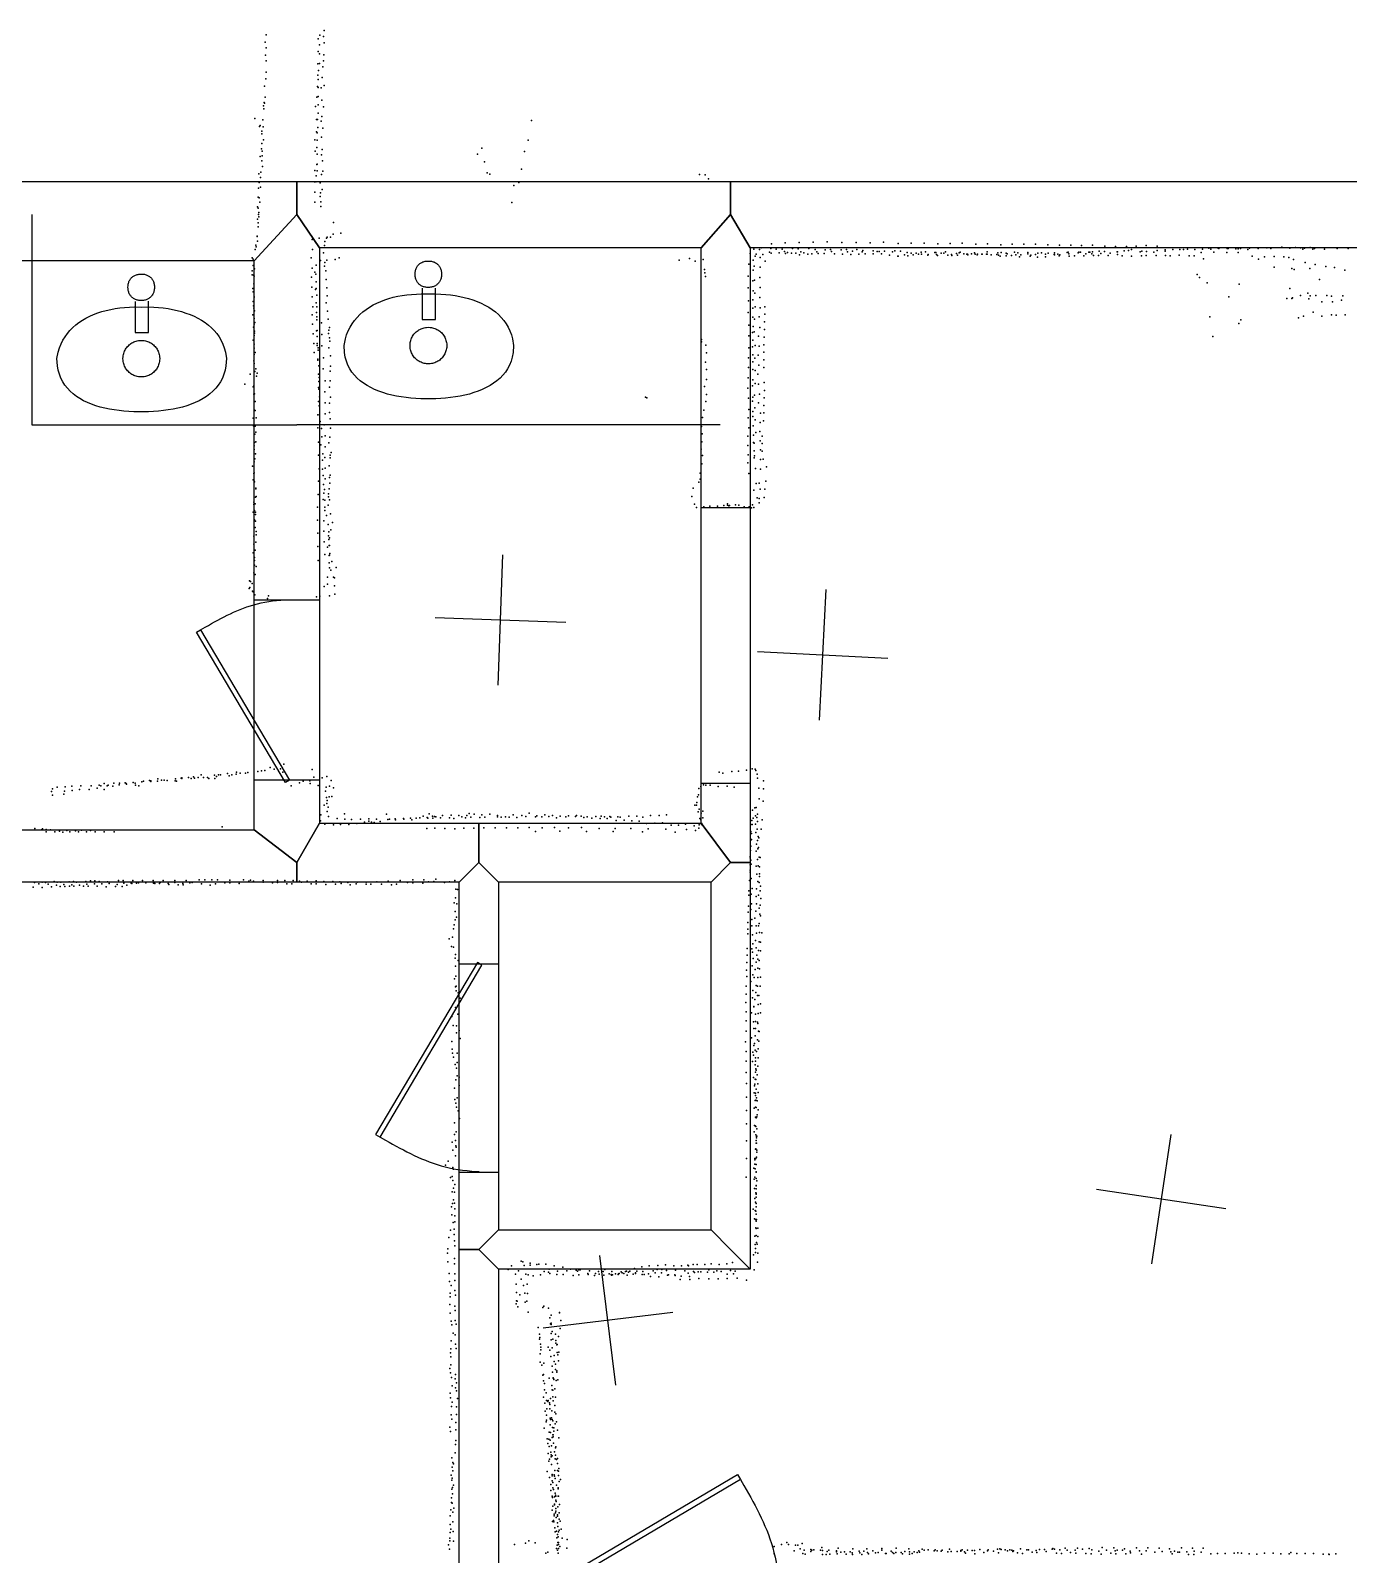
# Model space of a CAD drawing. Header units: millimetres. Extents: x -8477 to 9134, y -9557 to 11037.
# Drawn here: x -4745 to -710, y 1693 to 6359 of the extents above; entities that cross this region are included whole.
import ezdxf

# ---------------------------------------------------------------- set-up
doc = ezdxf.new("R2010")
doc.units = ezdxf.units.MM
for name, color, linetype in [('DOORS', 7, 'Continuous'), ('OBJECTS', 8, 'Continuous'), ('P', 9, 'Continuous'), ('PANOS', 10, 'Continuous'), ('ROOMS', 1, 'Continuous'), ('WALLS', 3, 'Continuous')]:
    doc.layers.add(name, color=color, linetype=linetype)

# ---------------------------------------------------------------- blocks, each defined once
blk = doc.blocks.new('Basin_48')
for points in [[(-40.8, 149.1), (-40.7, 153.4), (-40.3, 156.1), (-39.9, 158.8), (-39.3, 161.4), (-38.5, 163.9), (-37.7, 166.3), (-36.7, 168.6), (-35.5, 170.8), (-34.3, 172.9), (-32.9, 174.8), (-31.3, 176.7), (-29.7, 178.5), (-27.9, 180.1), (-26.1, 181.6), (-24.1, 183), (-22, 184.3), (-19.8, 185.4), (-17.5, 186.5), (-15.1, 187.3), (-12.7, 188.1), (-10.1, 188.6), (-7.4, 189.1), (-4.6, 189.4), (-0.4, 189.5)], [(-0.4, 189.5), (3.9, 189.4), (6.7, 189.1), (9.4, 188.7), (12, 188.1), (14.5, 187.3), (16.9, 186.5), (19.2, 185.5), (21.4, 184.3), (23.5, 183.1), (25.4, 181.7), (27.3, 180.2), (29.1, 178.6), (30.7, 176.8), (32.3, 174.9), (33.7, 173), (34.9, 170.9), (36.1, 168.7), (37.1, 166.4), (38, 164), (38.7, 161.5), (39.3, 158.9), (39.8, 156.3), (40.1, 153.5), (40.3, 149.2)], [(-0.4, 108.6), (-4.6, 108.7), (-7.4, 109), (-10.1, 109.5), (-12.7, 110.1), (-15.1, 110.8), (-17.5, 111.7), (-19.8, 112.7), (-22, 113.8), (-24.1, 115.1), (-26.1, 116.5), (-27.9, 118), (-29.7, 119.6), (-31.3, 121.4), (-32.9, 123.3), (-34.3, 125.3), (-35.5, 127.3), (-36.7, 129.5), (-37.7, 131.8), (-38.5, 134.2), (-39.3, 136.7), (-39.9, 139.3), (-40.3, 142), (-40.7, 144.8), (-40.8, 149.1)], [(40.3, 149.2), (40.1, 144.9), (39.8, 142.2), (39.3, 139.5), (38.7, 136.9), (38, 134.4), (37.1, 132), (36.1, 129.7), (34.9, 127.5), (33.7, 125.4), (32.3, 123.4), (30.7, 121.5), (29.1, 119.7), (27.3, 118.1), (25.4, 116.5), (23.5, 115.1), (21.4, 113.9), (19.2, 112.7), (16.9, 111.7), (14.5, 110.8), (12, 110.1), (9.4, 109.5), (6.7, 109), (3.9, 108.7), (-0.4, 108.6)], [(-18.8, 106), (-18.8, 10.9)], [(22, 10.9), (22, 106.1)], [(-258.3, -69.3), (-254.1, -49.1), (-250.2, -36.4), (-245.5, -24.5), (-239.9, -13.1), (-233.5, -2.5), (-226.4, 7.6), (-218.5, 17), (-210, 25.8), (-200.8, 34), (-190.9, 41.5), (-180.5, 48.5), (-169.5, 54.9), (-158, 60.7), (-146, 66), (-133.6, 70.6), (-120.7, 74.8), (-107.5, 78.3), (-93.8, 81.4), (-79.9, 83.9), (-65.7, 85.8), (-51.2, 87.3), (-36.5, 88.3), (-21.6, 88.7), (0.9, 88.5)], [(0.9, 88.5), (23.3, 88.7), (38.1, 88.2), (52.9, 87.2), (67.4, 85.7), (81.8, 83.7), (95.9, 81.2), (109.8, 78.1), (123.3, 74.5), (136.5, 70.3), (149.2, 65.6), (161.5, 60.3), (173.3, 54.5), (184.6, 48.1), (195.2, 41.1), (205.3, 33.5), (214.6, 25.3), (223.2, 16.5), (231.1, 7.1), (238.2, -2.9), (244.4, -13.5), (249.7, -24.8), (254.1, -36.7), (257.5, -49.2), (260.6, -69.3)], [(-18.8, 10.9), (22, 10.9)], [(-56.2, -69.5), (-55.9, -63.9), (-55.5, -60.4), (-54.8, -56.8), (-53.8, -53.4), (-52.7, -50.1), (-51.4, -46.8), (-49.9, -43.7), (-48.2, -40.7), (-46.3, -37.7), (-44.3, -35), (-42.1, -32.3), (-39.7, -29.8), (-37.2, -27.5), (-34.5, -25.3), (-31.7, -23.2), (-28.8, -21.4), (-25.8, -19.7), (-22.6, -18.2), (-19.4, -16.9), (-16, -15.7), (-12.6, -14.9), (-9.1, -14.2), (-5.5, -13.7), (0, -13.5)], [(0, -13.5), (5.5, -13.7), (9.1, -14.2), (12.6, -14.9), (16.1, -15.7), (19.4, -16.9), (22.7, -18.2), (25.8, -19.7), (28.8, -21.4), (31.8, -23.2), (34.6, -25.3), (37.2, -27.5), (39.7, -29.8), (42.1, -32.3), (44.3, -35), (46.4, -37.7), (48.2, -40.7), (49.9, -43.7), (51.4, -46.8), (52.8, -50.1), (53.9, -53.4), (54.8, -56.8), (55.5, -60.4), (56, -63.9), (56.3, -69.5)], [(-0.4, -232.4), (-23.1, -232.1), (-38.2, -231.3), (-53.3, -230.2), (-68.2, -228.6), (-82.9, -226.6), (-97.4, -224.1), (-111.7, -221.1), (-125.5, -217.7), (-139, -213.6), (-152, -209.1), (-164.6, -204), (-176.5, -198.2), (-187.9, -191.9), (-198.6, -185), (-208.6, -177.4), (-217.9, -169.1), (-226.3, -160.2), (-233.9, -150.6), (-240.5, -140.2), (-246.2, -129.1), (-250.9, -117.2), (-254.4, -104.5), (-256.9, -91.1), (-258.3, -69.3)], [(0, -125.5), (-5.5, -125.2), (-9.1, -124.7), (-12.6, -124.1), (-16, -123.2), (-19.4, -122), (-22.6, -120.7), (-25.8, -119.2), (-28.8, -117.6), (-31.7, -115.7), (-34.5, -113.6), (-37.2, -111.4), (-39.7, -109.1), (-42.1, -106.6), (-44.3, -103.9), (-46.3, -101.2), (-48.2, -98.2), (-49.9, -95.2), (-51.4, -92.1), (-52.7, -88.8), (-53.8, -85.5), (-54.8, -82.1), (-55.5, -78.5), (-55.9, -75), (-56.2, -69.5)], [(260.6, -69.3), (259.2, -91.1), (256.7, -104.5), (253, -117.2), (248.3, -129.1), (242.5, -140.2), (235.7, -150.6), (228, -160.2), (219.4, -169.1), (210, -177.4), (199.8, -185), (188.9, -191.9), (177.3, -198.2), (165.1, -204), (152.4, -209.1), (139.2, -213.6), (125.6, -217.7), (111.5, -221.1), (97.2, -224.1), (82.6, -226.6), (67.7, -228.6), (52.7, -230.2), (37.6, -231.3), (22.4, -232.1), (-0.4, -232.4)], [(56.3, -69.5), (56, -75), (55.5, -78.5), (54.8, -82.1), (53.9, -85.5), (52.8, -88.8), (51.4, -92.1), (49.9, -95.2), (48.2, -98.2), (46.4, -101.2), (44.3, -103.9), (42.1, -106.6), (39.7, -109.1), (37.2, -111.4), (34.6, -113.6), (31.8, -115.7), (28.8, -117.6), (25.8, -119.2), (22.7, -120.7), (19.4, -122), (16.1, -123.2), (12.6, -124.1), (9.1, -124.7), (5.5, -125.2), (0, -125.5)]]:
    blk.add_lwpolyline(points)
blk = doc.blocks.new('1-Standard_3C')
for points in [[(-403.982, 5.64828), (253.382, 394.931), (263.573, 377.722), (-393.791, -11.5606), (-403.982, 5.64828)], [(263.573, 377.722), (275.367, 357.142), (283.15, 343.495), (290.844, 329.879), (298.429, 316.269), (305.882, 302.642), (313.184, 288.973), (320.313, 275.239), (327.249, 261.416), (333.971, 247.479), (340.456, 233.405), (346.686, 219.17), (352.638, 204.75), (358.291, 190.121), (363.626, 175.258), (368.62, 160.139), (373.253, 144.738), (377.503, 129.032), (381.351, 112.998), (384.774, 96.6102), (387.752, 79.8457), (390.265, 62.6802), (392.29, 45.0899), (393.807, 27.0508), (395.085, -0.90191)]]:
    blk.add_lwpolyline(points)

msp = doc.modelspace()

# ---------------------------------------------------------------- linework, layer by layer
at = {"layer": 'DOORS'}
for points in [[(-2691.7, 4053.9), (-2691.8, 4898.5), (-2541.8, 4898.5), (-2541.7, 4053.9), (-2691.7, 4053.9)], [(-4060, 4063.7), (-4060, 4615.4), (-3860, 4615.4), (-3860, 4063.7), (-4060, 4063.7)], [(-3312.5, 3501.2), (-3312.5, 2862.7), (-3432.5, 2862.7), (-3432.5, 3501.2), (-3312.5, 3501.2)]]:
    msp.add_lwpolyline(points, dxfattribs=at)
at = {"layer": 'OBJECTS'}
for points in [[(-4741.4, 5795.2), (-4741.4, 5151.9)], [(-4741.4, 5151.9), (-3930, 5151.9)], [(-2634, 5151.9), (-3930, 5151.9)]]:
    msp.add_lwpolyline(points, dxfattribs=at)
at = {"layer": 'P'}
for p in [(-4024, 6346), (-3846, 6359), (-4027, 6323), (-4024, 6306), (-3864, 6333), (-3860, 6315), (-3859, 6345), (-3848, 6341), (-3846, 6321), (-4026, 6283), (-4024, 6266), (-3865, 6257), (-3864, 6295), (-3860, 6288), (-3860, 6258), (-3848, 6266), (-3847, 6284), (-4025, 6211), (-4024, 6231), (-3865, 6222), (-3864, 6209), (-3863, 6236), (-3852, 6215), (-3850, 6248), (-4029, 6189), (-3866, 6187), (-3864, 6184), (-3855, 6183), (-3846, 6191), (-4032, 6128), (-4031, 6119), (-4030, 6138), (-4029, 6136), (-4027, 6155), (-3873, 6126), (-3869, 6155), (-3864, 6157), (-3864, 6131), (-3853, 6146), (-3848, 6125), (-4058, 6090), (-4042, 6068), (-4034, 6085), (-3870, 6086), (-3866, 6086), (-3864, 6106), (-3855, 6081), (-3853, 6096), (-3211, 6083), (-4044, 6065), (-4037, 6051), (-4037, 6043), (-4033, 6064), (-4032, 6024), (-3875, 6024), (-3870, 6049), (-3868, 6046), (-3868, 6023), (-3865, 6062), (-3854, 6032), (-3850, 6060), (-3222, 6023), (-4042, 5973), (-4038, 5997), (-4037, 6013), (-4036, 5990), (-4036, 5975), (-3874, 5990), (-3869, 6001), (-3868, 5980), (-3854, 5978), (-3852, 5995), (-3377, 5980), (-3363, 5999), (-3233, 5988), (-4037, 5960), (-4035, 5943), (-3875, 5930), (-3869, 5949), (-3868, 5950), (-3868, 5929), (-3851, 5960), (-3850, 5928), (-3355, 5957), (-3242, 5934), (-4046, 5920), (-4045, 5894), (-4041, 5909), (-4040, 5925), (-3876, 5896), (-3872, 5896), (-3871, 5914), (-3858, 5893), (-3854, 5918), (-3347, 5923), (-3339, 5919), (-3265, 5884), (-3250, 5894), (-2697, 5918), (-2680, 5917), (-2669, 5905), (-4048, 5849), (-4047, 5876), (-4045, 5847), (-4043, 5833), (-4041, 5879), (-3875, 5864), (-3875, 5833), (-3858, 5851), (-3857, 5862), (-3856, 5834), (-3852, 5872), (-4050, 5819), (-4048, 5815), (-4047, 5796), (-4046, 5802), (-4046, 5788), (-3856, 5820), (-3272, 5832), (-4050, 5781), (-4048, 5770), (-4048, 5758), (-4048, 5758), (-3817, 5771), (-4055, 5702), (-4054, 5697), (-4051, 5729), (-4051, 5728), (-4050, 5714), (-3883, 5719), (-3861, 5723), (-3845, 5701), (-3844, 5713), (-3839, 5723), (-3837, 5726), (-3827, 5726), (-3819, 5735), (-3795, 5738), (-2508, 5694), (-2477, 5706), (-2435, 5709), (-2392, 5710), (-2349, 5711), (-2306, 5712), (-2261, 5710), (-2217, 5710), (-2174, 5709), (-2134, 5711), (-2089, 5707), (-2049, 5708), (-2009, 5708), (-1967, 5706), (-1930, 5707), (-1893, 5708), (-1851, 5705), (-1815, 5706), (-1774, 5703), (-1740, 5705), (-1704, 5705), (-1668, 5705), (-1631, 5703), (-1595, 5702), (-1560, 5702), (-1527, 5701), (-1494, 5702), (-1456, 5699), (-1423, 5698), (-1390, 5698), (-1360, 5699), (-1329, 5701), (-1296, 5699), (-1138, 5693), (-1109, 5693), (-1013, 5693), (-960, 5694), (-914, 5696), (-890, 5693), (-872, 5695), (-857, 5694), (-845, 5693), (-827, 5695), (-4067, 5663), (-4063, 5659), (-4057, 5688), (-3886, 5663), (-3882, 5688), (-3857, 5655), (-3848, 5678), (-3844, 5649), (-3838, 5656), (-3812, 5658), (-3800, 5663), (-2759, 5656), (-2728, 5661), (-2710, 5653), (-2686, 5658), (-2542, 5676), (-2533, 5656), (-2531, 5689), (-2527, 5668), (-2524, 5674), (-2513, 5688), (-2511, 5664), (-2503, 5673), (-2496, 5653), (-2483, 5680), (-2479, 5691), (-2478, 5677), (-2462, 5689), (-2453, 5678), (-2444, 5689), (-2437, 5682), (-2434, 5676), (-2428, 5679), (-2415, 5677), (-2412, 5691), (-2402, 5677), (-2395, 5690), (-2391, 5672), (-2387, 5681), (-2378, 5678), (-2365, 5674), (-2362, 5692), (-2353, 5675), (-2343, 5688), (-2338, 5681), (-2334, 5676), (-2315, 5676), (-2312, 5687), (-2296, 5688), (-2293, 5682), (-2284, 5675), (-2263, 5687), (-2259, 5674), (-2247, 5688), (-2244, 5681), (-2234, 5673), (-2229, 5683), (-2215, 5688), (-2209, 5674), (-2199, 5681), (-2197, 5685), (-2190, 5675), (-2165, 5684), (-2165, 5675), (-2153, 5682), (-2147, 5682), (-2140, 5675), (-2131, 5683), (-2115, 5671), (-2106, 5681), (-2099, 5684), (-2090, 5668), (-2089, 5668), (-2082, 5683), (-2069, 5672), (-2061, 5679), (-2059, 5669), (-2049, 5677), (-2043, 5672), (-2034, 5677), (-2027, 5674), (-2018, 5680), (-2017, 5674), (-2005, 5681), (-1998, 5671), (-1997, 5673), (-1977, 5679), (-1973, 5679), (-1971, 5673), (-1968, 5670), (-1957, 5677), (-1949, 5677), (-1944, 5681), (-1937, 5671), (-1925, 5673), (-1924, 5670), (-1910, 5676), (-1907, 5671), (-1902, 5678), (-1899, 5680), (-1888, 5675), (-1879, 5674), (-1876, 5674), (-1875, 5672), (-1864, 5675), (-1855, 5678), (-1853, 5674), (-1847, 5672), (-1846, 5674), (-1833, 5674), (-1832, 5674), (-1818, 5674), (-1816, 5681), (-1816, 5674), (-1804, 5672), (-1787, 5673), (-1784, 5678), (-1782, 5671), (-1776, 5668), (-1773, 5679), (-1758, 5677), (-1758, 5669), (-1755, 5675), (-1742, 5670), (-1733, 5680), (-1729, 5672), (-1722, 5678), (-1717, 5666), (-1713, 5672), (-1692, 5679), (-1692, 5675), (-1685, 5668), (-1683, 5671), (-1668, 5673), (-1662, 5665), (-1661, 5677), (-1650, 5678), (-1638, 5674), (-1638, 5666), (-1630, 5677), (-1611, 5673), (-1610, 5678), (-1610, 5672), (-1600, 5674), (-1596, 5669), (-1594, 5672), (-1571, 5679), (-1568, 5680), (-1566, 5675), (-1565, 5668), (-1549, 5669), (-1538, 5678), (-1536, 5680), (-1531, 5680), (-1520, 5669), (-1514, 5675), (-1505, 5680), (-1502, 5680), (-1496, 5675), (-1494, 5681), (-1491, 5670), (-1475, 5670), (-1473, 5683), (-1468, 5676), (-1457, 5682), (-1446, 5670), (-1440, 5677), (-1418, 5681), (-1417, 5681), (-1417, 5673), (-1403, 5669), (-1397, 5684), (-1384, 5685), (-1374, 5688), (-1374, 5668), (-1348, 5681), (-1344, 5669), (-1343, 5683), (-1330, 5670), (-1328, 5682), (-1306, 5680), (-1299, 5670), (-1296, 5685), (-1271, 5687), (-1271, 5683), (-1270, 5670), (-1256, 5669), (-1248, 5688), (-1228, 5671), (-1226, 5688), (-1215, 5688), (-1203, 5689), (-1198, 5669), (-1183, 5669), (-1181, 5688), (-1161, 5679), (-1157, 5689), (-1154, 5660), (-1132, 5689), (-1122, 5680), (-1107, 5691), (-1083, 5679), (-1082, 5691), (-1078, 5691), (-1055, 5690), (-1048, 5690), (-1048, 5679), (-1041, 5692), (-1018, 5688), (-1005, 5668), (-987, 5692), (-986, 5659), (-967, 5666), (-948, 5692), (-938, 5667), (-908, 5666), (-893, 5664), (-878, 5658), (-850, 5689), (-843, 5649), (-819, 5689), (-814, 5692), (-784, 5689), (-745, 5691), (-711, 5691), (-4067, 5623), (-4066, 5611), (-4063, 5639), (-4062, 5610), (-4060, 5607), (-4059, 5629), (-3885, 5604), (-3883, 5631), (-3875, 5619), (-3872, 5613), (-3871, 5640), (-3845, 5637), (-3841, 5623), (-2682, 5627), (-2681, 5617), (-2679, 5606), (-2548, 5607), (-2546, 5644), (-2533, 5625), (-2530, 5637), (-2512, 5603), (-2511, 5634), (-1173, 5612), (-1166, 5603), (-938, 5634), (-884, 5630), (-876, 5627), (-828, 5630), (-812, 5643), (-779, 5636), (-753, 5633), (-721, 5625), (-4064, 5569), (-4063, 5559), (-4061, 5583), (-4061, 5583), (-4061, 5570), (-3884, 5573), (-3873, 5566), (-3871, 5589), (-3871, 5569), (-3840, 5597), (-3838, 5571), (-2548, 5571), (-2534, 5592), (-2533, 5562), (-2529, 5595), (-2528, 5555), (-2511, 5572), (-1143, 5586), (-1045, 5582), (-890, 5569), (-835, 5555), (-799, 5597), (-4063, 5529), (-4062, 5516), (-4061, 5509), (-4060, 5543), (-4060, 5542), (-3883, 5544), (-3881, 5513), (-3871, 5525), (-3869, 5549), (-3869, 5513), (-3840, 5525), (-3837, 5547), (-2547, 5531), (-2534, 5534), (-2534, 5509), (-2527, 5513), (-2512, 5541), (-2511, 5510), (-2497, 5513), (-1076, 5544), (-899, 5538), (-884, 5538), (-882, 5540), (-857, 5548), (-831, 5537), (-827, 5547), (-810, 5548), (-792, 5528), (-776, 5548), (-762, 5546), (-759, 5528), (-731, 5533), (-727, 5547), (-4064, 5488), (-4061, 5489), (-4060, 5477), (-4060, 5460), (-4059, 5501), (-4058, 5465), (-3883, 5488), (-3882, 5460), (-3870, 5496), (-3869, 5482), (-3869, 5473), (-3854, 5464), (-3836, 5500), (-3834, 5475), (-2548, 5496), (-2534, 5481), (-2529, 5475), (-2514, 5482), (-2498, 5467), (-2497, 5490), (-1135, 5482), (-1046, 5462), (-1040, 5473), (-863, 5479), (-848, 5484), (-818, 5497), (-792, 5484), (-762, 5488), (-748, 5487), (-720, 5488), (-4062, 5451), (-4060, 5425), (-4059, 5438), (-4059, 5432), (-3880, 5430), (-3870, 5439), (-3868, 5422), (-3867, 5440), (-3853, 5428), (-3833, 5431), (-3832, 5441), (-3830, 5450), (-3830, 5418), (-2691, 5413), (-2546, 5457), (-2546, 5424), (-2535, 5434), (-2533, 5453), (-2530, 5436), (-2516, 5423), (-2512, 5450), (-2499, 5420), (-2498, 5444), (-1125, 5422), (-4063, 5411), (-4060, 5399), (-4060, 5386), (-4060, 5367), (-4057, 5373), (-3878, 5401), (-3877, 5373), (-3867, 5401), (-3867, 5394), (-3864, 5387), (-3864, 5380), (-3853, 5393), (-3832, 5387), (-3829, 5408), (-2691, 5406), (-2678, 5396), (-2676, 5372), (-2546, 5387), (-2535, 5390), (-2534, 5411), (-2527, 5394), (-2514, 5392), (-2500, 5397), (-2500, 5374), (-4061, 5348), (-4060, 5339), (-4055, 5323), (-3865, 5353), (-3865, 5350), (-3862, 5332), (-3849, 5323), (-3848, 5357), (-3827, 5363), (-3827, 5331), (-2679, 5343), (-2676, 5321), (-2547, 5357), (-2547, 5327), (-2534, 5366), (-2534, 5344), (-2534, 5321), (-2528, 5356), (-2517, 5365), (-2515, 5334), (-2500, 5351), (-2500, 5327), (-4089, 5276), (-4073, 5307), (-4058, 5315), (-4053, 5301), (-4051, 5310), (-3863, 5307), (-3862, 5284), (-3861, 5297), (-3843, 5286), (-3828, 5316), (-3828, 5286), (-2676, 5290), (-2548, 5296), (-2534, 5289), (-2527, 5318), (-2527, 5278), (-2518, 5307), (-2516, 5276), (-2499, 5281), (-4063, 5268), (-4061, 5271), (-4061, 5246), (-4059, 5247), (-3863, 5266), (-3862, 5261), (-3860, 5237), (-3844, 5253), (-3830, 5267), (-3827, 5236), (-2862, 5236), (-2858, 5234), (-2682, 5269), (-2676, 5244), (-2549, 5264), (-2547, 5233), (-2535, 5271), (-2534, 5236), (-2529, 5242), (-2513, 5246), (-2499, 5234), (-2498, 5257), (-4059, 5197), (-4057, 5223), (-4057, 5223), (-4057, 5196), (-3865, 5182), (-3863, 5223), (-3861, 5210), (-3860, 5182), (-3843, 5219), (-3843, 5185), (-3830, 5218), (-3830, 5189), (-2684, 5197), (-2678, 5223), (-2546, 5199), (-2535, 5224), (-2534, 5192), (-2528, 5204), (-2516, 5219), (-2510, 5187), (-2500, 5211), (-2500, 5188), (-4063, 5172), (-4062, 5149), (-4057, 5148), (-4054, 5173), (-3865, 5142), (-3858, 5162), (-3854, 5140), (-3846, 5152), (-3828, 5170), (-3827, 5141), (-2691, 5147), (-2688, 5174), (-2548, 5173), (-2546, 5142), (-2534, 5177), (-2533, 5149), (-2527, 5167), (-2511, 5159), (-2501, 5164), (-4060, 5087), (-4059, 5098), (-4058, 5123), (-4055, 5129), (-4055, 5100), (-3863, 5099), (-3856, 5090), (-3853, 5115), (-3843, 5118), (-3832, 5097), (-3829, 5114), (-2690, 5100), (-2689, 5124), (-2549, 5117), (-2549, 5088), (-2532, 5120), (-2532, 5098), (-2530, 5095), (-2525, 5128), (-2512, 5131), (-2511, 5103), (-2505, 5117), (-2505, 5094), (-4060, 5076), (-4058, 5048), (-4056, 5063), (-3863, 5059), (-3851, 5043), (-3850, 5063), (-3844, 5052), (-3843, 5084), (-3828, 5059), (-3828, 5051), (-3825, 5067), (-2692, 5077), (-2688, 5058), (-2548, 5060), (-2530, 5072), (-2530, 5051), (-2529, 5057), (-2510, 5075), (-2510, 5045), (-2505, 5071), (-2502, 5047), (-4065, 5025), (-4061, 5025), (-4061, 5003), (-4060, 5038), (-4060, 5005), (-3861, 5017), (-3851, 5016), (-3849, 4996), (-3843, 5019), (-3831, 5026), (-3828, 4998), (-2695, 5004), (-2690, 5032), (-2549, 5035), (-2546, 5003), (-2526, 5018), (-2510, 5016), (-2492, 5023), (-4063, 4983), (-4060, 4979), (-4059, 4977), (-4055, 4958), (-4055, 4956), (-3863, 4979), (-3848, 4969), (-3845, 4954), (-3843, 4986), (-3831, 4956), (-3830, 4990), (-3829, 4973), (-2716, 4958), (-2699, 4976), (-2695, 4985), (-2531, 4952), (-2523, 4972), (-2514, 4973), (-2511, 4955), (-2497, 4955), (-2494, 4979), (-4061, 4915), (-4061, 4908), (-4057, 4910), (-4056, 4930), (-4054, 4932), (-3866, 4900), (-3864, 4938), (-3849, 4923), (-3847, 4942), (-3844, 4921), (-3844, 4900), (-3834, 4906), (-3833, 4940), (-3833, 4931), (-3830, 4922), (-2720, 4932), (-2712, 4909), (-2684, 4901), (-2665, 4903), (-2642, 4903), (-2622, 4905), (-2611, 4910), (-2611, 4906), (-2607, 4904), (-2605, 4905), (-2587, 4907), (-2577, 4906), (-2560, 4901), (-2545, 4901), (-2535, 4907), (-2520, 4928), (-2514, 4926), (-2514, 4913), (-2499, 4929), (-4063, 4884), (-4059, 4889), (-4059, 4861), (-4056, 4884), (-4056, 4877), (-4056, 4857), (-3866, 4860), (-3847, 4858), (-3844, 4889), (-3839, 4874), (-3827, 4879), (-3821, 4853), (-2706, 4899), (-2561, 4898), (-2538, 4897), (-2531, 4899), (-4061, 4811), (-4057, 4837), (-4057, 4837), (-4054, 4825), (-4054, 4815), (-3865, 4820), (-3847, 4826), (-3834, 4846), (-3833, 4812), (-3832, 4824), (-3826, 4830), (-4063, 4760), (-4061, 4786), (-4057, 4768), (-4055, 4792), (-3865, 4779), (-3846, 4793), (-3836, 4777), (-3832, 4801), (-3831, 4782), (-3830, 4806), (-3830, 4782), (-4059, 4745), (-4059, 4736), (-4059, 4722), (-4054, 4718), (-3864, 4736), (-3844, 4755), (-3831, 4752), (-3831, 4729), (-3830, 4753), (-3830, 4714), (-3829, 4758), (-3823, 4733), (-3809, 4715), (-4075, 4674), (-4072, 4672), (-4061, 4698), (-4057, 4693), (-3836, 4685), (-3826, 4707), (-3817, 4685), (-3814, 4683), (-4076, 4651), (-4074, 4654), (-4066, 4666), (-4065, 4642), (-4063, 4640), (-4058, 4631), (-4020, 4620), (-4017, 4628), (-3870, 4625), (-3859, 4627), (-3846, 4657), (-3836, 4664), (-3830, 4628), (-3814, 4659), (-3813, 4633), (-4010, 4134), (-3970, 4113), (-4399, 4061), (-4381, 4063), (-4377, 4062), (-4377, 4060), (-4356, 4061), (-4355, 4068), (-4344, 4064), (-4336, 4064), (-4327, 4063), (-4302, 4062), (-4301, 4068), (-4298, 4061), (-4284, 4070), (-4282, 4071), (-4282, 4069), (-4261, 4072), (-4253, 4069), (-4246, 4074), (-4243, 4070), (-4232, 4072), (-4223, 4080), (-4215, 4072), (-4203, 4072), (-4199, 4069), (-4182, 4079), (-4181, 4069), (-4176, 4075), (-4170, 4080), (-4163, 4080), (-4142, 4084), (-4137, 4077), (-4129, 4080), (-4116, 4082), (-4114, 4088), (-4103, 4085), (-4087, 4085), (-4080, 4087), (-4049, 4090), (-4038, 4092), (-4028, 4093), (-4011, 4102), (-3999, 4097), (-3980, 4098), (-3973, 4088), (-3910, 4061), (-3890, 4062), (-3883, 4096), (-3878, 4073), (-3852, 4071), (-3838, 4075), (-3825, 4063), (-2637, 4088), (-2626, 4085), (-2598, 4090), (-2578, 4091), (-2553, 4094), (-2536, 4098), (-2527, 4097), (-2525, 4093), (-2520, 4082), (-2519, 4070), (-2501, 4062), (-4681, 4029), (-4678, 4037), (-4678, 4018), (-4664, 4042), (-4643, 4021), (-4641, 4030), (-4639, 4043), (-4619, 4045), (-4618, 4032), (-4595, 4035), (-4591, 4046), (-4566, 4035), (-4559, 4046), (-4541, 4039), (-4535, 4048), (-4530, 4046), (-4520, 4053), (-4520, 4035), (-4510, 4046), (-4507, 4048), (-4493, 4045), (-4490, 4054), (-4474, 4049), (-4473, 4055), (-4455, 4056), (-4452, 4053), (-4451, 4051), (-4431, 4057), (-4425, 4054), (-4424, 4048), (-4413, 4046), (-4404, 4059), (-3947, 4046), (-3922, 4056), (-3889, 4053), (-3864, 4047), (-3842, 4030), (-3840, 4042), (-3831, 4013), (-3830, 4045), (-3823, 4014), (-3818, 4040), (-2703, 4013), (-2700, 4019), (-2699, 4038), (-2693, 4044), (-2685, 4049), (-2678, 4048), (-2664, 4048), (-2640, 4044), (-2612, 4045), (-2591, 4042), (-2515, 4039), (-2501, 4037), (-3846, 3987), (-3839, 4011), (-3838, 3992), (-3837, 4001), (-3837, 3968), (-3834, 3981), (-2711, 3987), (-2706, 3987), (-2705, 3995), (-2701, 3967), (-2698, 3975), (-2687, 3969), (-2535, 3972), (-2528, 3979), (-2524, 3980), (-2514, 4007), (-2502, 3999), (-4158, 3921), (-3857, 3939), (-3856, 3958), (-3844, 3929), (-3833, 3952), (-3818, 3927), (-3806, 3946), (-3796, 3928), (-3784, 3961), (-3783, 3944), (-3771, 3928), (-3762, 3943), (-3746, 3931), (-3735, 3944), (-3723, 3935), (-3709, 3945), (-3709, 3938), (-3701, 3935), (-3693, 3934), (-3686, 3944), (-3675, 3937), (-3655, 3960), (-3651, 3943), (-3646, 3944), (-3629, 3945), (-3628, 3942), (-3603, 3946), (-3602, 3944), (-3582, 3947), (-3578, 3942), (-3564, 3947), (-3553, 3948), (-3543, 3953), (-3531, 3949), (-3529, 3947), (-3525, 3961), (-3514, 3953), (-3513, 3947), (-3508, 3952), (-3504, 3951), (-3490, 3948), (-3484, 3956), (-3462, 3948), (-3457, 3957), (-3449, 3946), (-3434, 3956), (-3425, 3951), (-3413, 3948), (-3409, 3956), (-3402, 3962), (-3397, 3950), (-3387, 3960), (-3369, 3949), (-3363, 3958), (-3354, 3950), (-3339, 3960), (-3315, 3956), (-3315, 3951), (-3304, 3950), (-3291, 3951), (-3280, 3950), (-3267, 3958), (-3256, 3949), (-3241, 3956), (-3229, 3952), (-3218, 3963), (-3199, 3951), (-3195, 3954), (-3180, 3951), (-3171, 3958), (-3158, 3952), (-3147, 3955), (-3135, 3948), (-3124, 3953), (-3106, 3951), (-3098, 3954), (-3077, 3952), (-3074, 3955), (-3059, 3953), (-3051, 3949), (-3041, 3951), (-3027, 3947), (-3014, 3952), (-3001, 3946), (-2998, 3953), (-2988, 3951), (-2980, 3946), (-2972, 3952), (-2968, 3950), (-2952, 3940), (-2947, 3951), (-2940, 3950), (-2928, 3941), (-2913, 3953), (-2904, 3939), (-2889, 3953), (-2882, 3938), (-2870, 3950), (-2859, 3931), (-2847, 3955), (-2834, 3932), (-2820, 3956), (-2810, 3933), (-2798, 3958), (-2784, 3926), (-2761, 3926), (-2740, 3929), (-2713, 3924), (-2698, 3927), (-2696, 3946), (-2693, 3942), (-2692, 3963), (-2691, 3928), (-2690, 3931), (-2687, 3948), (-2537, 3940), (-2537, 3928), (-2536, 3928), (-2533, 3947), (-2526, 3954), (-2526, 3929), (-2521, 3949), (-2519, 3960), (-2519, 3937), (-2505, 3942), (-4732, 3916), (-4711, 3912), (-4708, 3915), (-4697, 3913), (-4697, 3906), (-4684, 3912), (-4671, 3905), (-4656, 3908), (-4646, 3904), (-4634, 3910), (-4625, 3905), (-4607, 3909), (-4598, 3905), (-4589, 3911), (-4574, 3905), (-4561, 3910), (-4547, 3905), (-4520, 3906), (-4489, 3905), (-3532, 3916), (-3507, 3917), (-3477, 3916), (-3446, 3915), (-3418, 3917), (-3388, 3917), (-3357, 3918), (-3323, 3918), (-3288, 3918), (-3253, 3918), (-3218, 3919), (-3199, 3907), (-3179, 3918), (-3141, 3919), (-3125, 3908), (-3098, 3918), (-3058, 3919), (-3043, 3907), (-3004, 3916), (-2961, 3907), (-2955, 3916), (-2907, 3916), (-2871, 3906), (-2854, 3915), (-2800, 3914), (-2771, 3904), (-2737, 3913), (-2709, 3910), (-2699, 3917), (-2540, 3907), (-2539, 3881), (-2538, 3900), (-2538, 3882), (-2525, 3903), (-2520, 3914), (-2519, 3879), (-2517, 3891), (-2515, 3887), (-2508, 3914), (-2542, 3830), (-2541, 3848), (-2540, 3862), (-2524, 3846), (-2522, 3868), (-2518, 3853), (-2516, 3858), (-2514, 3828), (-2511, 3827), (-2542, 3826), (-2542, 3804), (-2542, 3788), (-2542, 3782), (-2540, 3819), (-2539, 3807), (-2524, 3800), (-2519, 3821), (-2517, 3801), (-2513, 3798), (-4737, 3736), (-4733, 3750), (-4720, 3746), (-4709, 3751), (-4709, 3735), (-4699, 3750), (-4691, 3745), (-4681, 3737), (-4673, 3753), (-4666, 3742), (-4664, 3751), (-4654, 3738), (-4652, 3751), (-4643, 3744), (-4640, 3738), (-4627, 3752), (-4626, 3739), (-4619, 3743), (-4614, 3753), (-4612, 3739), (-4604, 3751), (-4595, 3742), (-4583, 3739), (-4576, 3753), (-4573, 3745), (-4569, 3739), (-4561, 3755), (-4549, 3746), (-4548, 3755), (-4541, 3739), (-4535, 3753), (-4527, 3746), (-4513, 3737), (-4509, 3752), (-4504, 3747), (-4485, 3738), (-4480, 3744), (-4476, 3756), (-4464, 3738), (-4461, 3757), (-4459, 3748), (-4450, 3742), (-4437, 3748), (-4435, 3747), (-4432, 3756), (-4421, 3748), (-4414, 3749), (-4402, 3756), (-4392, 3749), (-4370, 3756), (-4369, 3748), (-4364, 3747), (-4350, 3747), (-4347, 3751), (-4339, 3756), (-4324, 3747), (-4322, 3744), (-4303, 3757), (-4303, 3750), (-4293, 3743), (-4279, 3747), (-4278, 3743), (-4269, 3757), (-4257, 3749), (-4250, 3750), (-4229, 3759), (-4222, 3746), (-4211, 3759), (-4195, 3742), (-4190, 3759), (-4179, 3746), (-4173, 3759), (-4150, 3749), (-4135, 3758), (-4135, 3749), (-4106, 3747), (-4093, 3759), (-4077, 3754), (-4072, 3758), (-4062, 3754), (-4033, 3757), (-4033, 3751), (-4004, 3749), (-3989, 3756), (-3989, 3750), (-3966, 3757), (-3960, 3746), (-3945, 3746), (-3941, 3756), (-3930, 3752), (-3922, 3754), (-3915, 3751), (-3898, 3754), (-3886, 3746), (-3871, 3755), (-3871, 3746), (-3847, 3753), (-3841, 3744), (-3820, 3753), (-3811, 3745), (-3798, 3752), (-3794, 3747), (-3774, 3750), (-3766, 3743), (-3748, 3746), (-3745, 3751), (-3718, 3745), (-3717, 3751), (-3703, 3745), (-3685, 3752), (-3671, 3745), (-3650, 3754), (-3640, 3743), (-3625, 3745), (-3613, 3756), (-3591, 3750), (-3575, 3759), (-3575, 3749), (-3544, 3748), (-3541, 3759), (-3527, 3752), (-3510, 3753), (-3504, 3761), (-3478, 3750), (-3462, 3752), (-3446, 3756), (-2544, 3756), (-2539, 3763), (-2521, 3776), (-2518, 3753), (-2514, 3750), (-2513, 3777), (-2513, 3769), (-2510, 3739), (-3448, 3688), (-3444, 3703), (-3443, 3730), (-3438, 3729), (-2546, 3725), (-2546, 3712), (-2539, 3715), (-2536, 3732), (-2523, 3708), (-2522, 3731), (-2516, 3712), (-2511, 3725), (-2509, 3701), (-3445, 3662), (-3441, 3644), (-3440, 3685), (-2548, 3660), (-2547, 3678), (-2540, 3668), (-2538, 3685), (-2528, 3641), (-2525, 3663), (-2522, 3685), (-2514, 3672), (-2512, 3653), (-2511, 3681), (-2510, 3648), (-3450, 3609), (-3448, 3621), (-3445, 3636), (-2549, 3628), (-2549, 3608), (-2549, 3593), (-2537, 3637), (-2537, 3618), (-2524, 3618), (-2522, 3595), (-2516, 3618), (-2514, 3625), (-2513, 3597), (-2506, 3596), (-3463, 3578), (-3456, 3554), (-3453, 3583), (-3450, 3552), (-2551, 3548), (-2537, 3547), (-2535, 3590), (-2534, 3563), (-2526, 3573), (-2524, 3550), (-2514, 3569), (-2510, 3568), (-3445, 3519), (-3444, 3530), (-3436, 3512), (-2552, 3505), (-2551, 3528), (-2535, 3537), (-2533, 3518), (-2524, 3506), (-2521, 3528), (-2518, 3516), (-2516, 3542), (-2514, 3512), (-2510, 3541), (-3447, 3455), (-3444, 3494), (-3443, 3464), (-2553, 3482), (-2552, 3463), (-2536, 3495), (-2534, 3468), (-2530, 3460), (-2527, 3484), (-2518, 3488), (-2518, 3460), (-2513, 3486), (-2510, 3461), (-3444, 3431), (-3442, 3433), (-3442, 3419), (-3436, 3413), (-2554, 3433), (-2554, 3408), (-2540, 3447), (-2534, 3420), (-2525, 3414), (-2523, 3435), (-2519, 3433), (-2511, 3433), (-3444, 3368), (-3443, 3393), (-3430, 3396), (-2555, 3383), (-2535, 3397), (-2531, 3371), (-2531, 3370), (-2528, 3392), (-2519, 3404), (-2517, 3377), (-2515, 3404), (-2510, 3379), (-3455, 3340), (-3451, 3313), (-3437, 3347), (-2554, 3354), (-2554, 3327), (-2538, 3351), (-2532, 3324), (-2526, 3347), (-2526, 3325), (-2519, 3323), (-2518, 3319), (-2517, 3349), (-2510, 3351), (-3441, 3312), (-3441, 3290), (-3433, 3297), (-3430, 3273), (-2554, 3295), (-2538, 3275), (-2531, 3303), (-2527, 3281), (-2526, 3303), (-2519, 3269), (-2516, 3295), (-2514, 3294), (-3455, 3264), (-3454, 3240), (-3453, 3228), (-3439, 3228), (-2556, 3263), (-2554, 3233), (-2534, 3231), (-2532, 3222), (-2531, 3251), (-2529, 3257), (-2527, 3237), (-2522, 3233), (-2517, 3241), (-2515, 3265), (-3450, 3216), (-3445, 3193), (-3441, 3182), (-3439, 3199), (-2554, 3203), (-2535, 3202), (-2527, 3192), (-2526, 3214), (-2526, 3203), (-2525, 3180), (-2523, 3176), (-2518, 3188), (-2517, 3214), (-3443, 3146), (-3439, 3158), (-3433, 3154), (-3433, 3129), (-2554, 3169), (-2553, 3135), (-2532, 3153), (-2529, 3128), (-2528, 3133), (-2527, 3148), (-2526, 3170), (-2525, 3147), (-2520, 3162), (-2518, 3134), (-3447, 3121), (-3446, 3086), (-3439, 3091), (-2553, 3093), (-2530, 3106), (-2527, 3083), (-2526, 3105), (-2526, 3098), (-2525, 3084), (-2524, 3118), (-2522, 3091), (-2520, 3082), (-2517, 3107), (-3443, 3075), (-3441, 3063), (-3441, 3062), (-3436, 3051), (-3434, 3050), (-2553, 3052), (-2530, 3059), (-2526, 3062), (-2523, 3061), (-2521, 3033), (-2520, 3039), (-2517, 3054), (-3447, 3015), (-3442, 2987), (-3432, 3028), (-2553, 3011), (-2530, 2987), (-2529, 3006), (-2527, 3005), (-2526, 3032), (-2525, 3003), (-2523, 3030), (-2521, 2996), (-3454, 2955), (-3447, 2979), (-3444, 2960), (-3443, 2944), (-3442, 2940), (-2553, 2959), (-2525, 2978), (-2524, 2960), (-2524, 2952), (-2522, 2973), (-2522, 2969), (-2522, 2952), (-2521, 2974), (-3466, 2897), (-3452, 2931), (-3444, 2914), (-2553, 2905), (-2528, 2905), (-2528, 2901), (-2526, 2934), (-2525, 2935), (-2525, 2905), (-2522, 2909), (-2521, 2931), (-2521, 2925), (-3475, 2885), (-3459, 2847), (-3454, 2850), (-3452, 2878), (-3450, 2873), (-2554, 2848), (-2531, 2876), (-2528, 2888), (-2528, 2848), (-2527, 2874), (-2524, 2863), (-2523, 2887), (-2523, 2865), (-3454, 2803), (-3452, 2838), (-3450, 2815), (-3447, 2802), (-3446, 2826), (-2530, 2842), (-2529, 2813), (-2525, 2800), (-2524, 2822), (-2524, 2812), (-2523, 2844), (-2523, 2823), (-2521, 2837), (-3456, 2757), (-3453, 2768), (-3450, 2779), (-3447, 2769), (-2528, 2783), (-2526, 2772), (-2524, 2799), (-2524, 2768), (-2524, 2757), (-2523, 2796), (-2523, 2787), (-3455, 2733), (-3451, 2709), (-3446, 2751), (-3446, 2730), (-3446, 2711), (-2533, 2750), (-2529, 2721), (-2527, 2746), (-2526, 2719), (-2525, 2744), (-2524, 2735), (-2524, 2713), (-2522, 2719), (-3464, 2663), (-3459, 2686), (-3448, 2689), (-3448, 2673), (-2528, 2668), (-2525, 2693), (-2523, 2691), (-2523, 2670), (-2518, 2692), (-2518, 2667), (-3468, 2616), (-3467, 2629), (-3447, 2653), (-3446, 2638), (-2527, 2642), (-2526, 2630), (-2526, 2618), (-2522, 2648), (-2520, 2643), (-2518, 2615), (-3467, 2589), (-3447, 2599), (-3447, 2583), (-3273, 2577), (-3243, 2591), (-3238, 2589), (-3234, 2578), (-3215, 2585), (-3215, 2579), (-3195, 2581), (-3189, 2582), (-3167, 2582), (-3157, 2567), (-3142, 2577), (-3115, 2573), (-3092, 2567), (-2896, 2569), (-2874, 2574), (-2851, 2577), (-2825, 2578), (-2801, 2580), (-2776, 2577), (-2752, 2577), (-2733, 2579), (-2731, 2577), (-2716, 2581), (-2704, 2581), (-2681, 2581), (-2661, 2583), (-2637, 2581), (-2613, 2583), (-2596, 2587), (-2532, 2610), (-2519, 2588), (-3463, 2553), (-3462, 2529), (-3446, 2552), (-3446, 2532), (-3283, 2565), (-3260, 2551), (-3258, 2521), (-3251, 2561), (-3243, 2536), (-3229, 2551), (-3225, 2521), (-3222, 2549), (-3206, 2546), (-3184, 2549), (-3173, 2559), (-3159, 2557), (-3155, 2553), (-3134, 2550), (-3132, 2560), (-3114, 2550), (-3103, 2561), (-3084, 2547), (-3075, 2563), (-3071, 2560), (-3066, 2564), (-3066, 2549), (-3062, 2564), (-3039, 2553), (-3038, 2550), (-3034, 2561), (-3018, 2547), (-3015, 2553), (-3006, 2559), (-3004, 2551), (-2992, 2559), (-2990, 2548), (-2987, 2566), (-2974, 2552), (-2967, 2550), (-2966, 2548), (-2965, 2559), (-2963, 2549), (-2954, 2552), (-2946, 2550), (-2945, 2552), (-2943, 2553), (-2937, 2558), (-2934, 2555), (-2929, 2553), (-2924, 2559), (-2920, 2560), (-2918, 2548), (-2914, 2557), (-2910, 2560), (-2900, 2551), (-2893, 2555), (-2893, 2553), (-2889, 2560), (-2873, 2550), (-2870, 2559), (-2866, 2550), (-2853, 2552), (-2847, 2544), (-2839, 2561), (-2833, 2555), (-2827, 2566), (-2821, 2543), (-2813, 2555), (-2812, 2565), (-2798, 2562), (-2795, 2548), (-2792, 2549), (-2772, 2549), (-2771, 2547), (-2770, 2563), (-2756, 2535), (-2753, 2545), (-2742, 2561), (-2732, 2554), (-2728, 2544), (-2727, 2535), (-2715, 2559), (-2712, 2556), (-2701, 2558), (-2699, 2538), (-2693, 2558), (-2673, 2557), (-2673, 2557), (-2668, 2564), (-2668, 2537), (-2653, 2557), (-2644, 2561), (-2640, 2537), (-2631, 2559), (-2612, 2551), (-2612, 2538), (-2602, 2562), (-2593, 2552), (-2588, 2560), (-2582, 2539), (-2553, 2533), (-2530, 2564), (-3460, 2493), (-3460, 2482), (-3457, 2517), (-3446, 2501), (-3444, 2487), (-3257, 2495), (-3247, 2488), (-3236, 2516), (-3232, 2493), (-3224, 2492), (-3461, 2458), (-3460, 2432), (-3446, 2453), (-3445, 2440), (-3258, 2460), (-3257, 2470), (-3255, 2469), (-3253, 2451), (-3231, 2465), (-3226, 2469), (-3222, 2435), (-3177, 2449), (-3174, 2453), (-3159, 2447), (-3126, 2434), (-3126, 2433), (-3457, 2407), (-3455, 2396), (-3445, 2409), (-3442, 2398), (-3191, 2388), (-3155, 2418), (-3153, 2399), (-3151, 2426), (-3151, 2401), (-3151, 2397), (-3124, 2385), (-3122, 2409), (-3457, 2347), (-3451, 2371), (-3445, 2365), (-3444, 2337), (-3187, 2368), (-3187, 2352), (-3186, 2357), (-3184, 2337), (-3151, 2370), (-3151, 2350), (-3148, 2376), (-3146, 2352), (-3138, 2368), (-3137, 2348), (-3137, 2340), (-3134, 2335), (-3133, 2336), (-3129, 2360), (-3459, 2310), (-3458, 2323), (-3458, 2298), (-3442, 2324), (-3185, 2307), (-3183, 2328), (-3183, 2320), (-3160, 2328), (-3155, 2319), (-3152, 2299), (-3148, 2326), (-3142, 2302), (-3133, 2311), (-3131, 2304), (-3128, 2312), (-3461, 2262), (-3459, 2249), (-3458, 2274), (-3444, 2244), (-3185, 2282), (-3180, 2273), (-3177, 2242), (-3175, 2244), (-3174, 2279), (-3148, 2270), (-3147, 2251), (-3142, 2284), (-3138, 2276), (-3138, 2259), (-3134, 2255), (-3134, 2251), (-3129, 2286), (-3456, 2235), (-3454, 2209), (-3445, 2231), (-3444, 2203), (-3441, 2219), (-3441, 2194), (-3175, 2225), (-3172, 2216), (-3172, 2197), (-3157, 2233), (-3149, 2210), (-3148, 2197), (-3146, 2196), (-3145, 2234), (-3145, 2233), (-3144, 2232), (-3143, 2229), (-3140, 2200), (-3136, 2226), (-3131, 2228), (-3460, 2187), (-3459, 2173), (-3454, 2159), (-3438, 2171), (-3175, 2175), (-3170, 2156), (-3166, 2188), (-3165, 2164), (-3161, 2161), (-3160, 2164), (-3156, 2157), (-3155, 2152), (-3153, 2171), (-3146, 2176), (-3145, 2163), (-3140, 2149), (-3138, 2175), (-3457, 2121), (-3456, 2146), (-3455, 2107), (-3441, 2145), (-3441, 2122), (-3169, 2132), (-3165, 2119), (-3165, 2104), (-3164, 2139), (-3155, 2139), (-3154, 2110), (-3153, 2106), (-3150, 2111), (-3149, 2133), (-3148, 2106), (-3146, 2102), (-3140, 2129), (-3137, 2124), (-3461, 2083), (-3459, 2069), (-3443, 2097), (-3443, 2075), (-3173, 2080), (-3166, 2099), (-3157, 2067), (-3154, 2090), (-3153, 2066), (-3147, 2082), (-3146, 2059), (-3145, 2059), (-3143, 2081), (-3143, 2071), (-3139, 2093), (-3135, 2099), (-3132, 2074), (-3444, 2030), (-3443, 2042), (-3163, 2047), (-3161, 2033), (-3158, 2046), (-3157, 2024), (-3154, 2043), (-3150, 2026), (-3148, 2051), (-3145, 2053), (-3144, 2034), (-3141, 2007), (-3138, 2020), (-3137, 2023), (-3128, 2050), (-3455, 1989), (-3454, 1960), (-3452, 1975), (-3450, 1970), (-3445, 2004), (-3160, 2002), (-3158, 1979), (-3156, 1985), (-3152, 2006), (-3151, 1998), (-3151, 1992), (-3150, 1968), (-3148, 1995), (-3139, 1986), (-3138, 1997), (-3135, 1984), (-3132, 1987), (-3132, 1972), (-3457, 1936), (-3455, 1920), (-3454, 1927), (-3452, 1949), (-3163, 1947), (-3156, 1929), (-3148, 1938), (-3148, 1934), (-3148, 1918), (-3142, 1937), (-3141, 1933), (-3140, 1950), (-3139, 1926), (-3132, 1950), (-3129, 1948), (-3129, 1935), (-3128, 1956), (-3127, 1916), (-3123, 1923), (-3455, 1893), (-3453, 1898), (-3453, 1879), (-3450, 1905), (-3152, 1907), (-3152, 1889), (-3148, 1871), (-3147, 1867), (-3146, 1913), (-3146, 1897), (-3144, 1892), (-3141, 1869), (-3139, 1881), (-3138, 1875), (-3137, 1871), (-3135, 1905), (-3130, 1897), (-3130, 1894), (-3130, 1871), (-3129, 1871), (-3458, 1830), (-3456, 1866), (-3456, 1852), (-3454, 1850), (-3452, 1823), (-3449, 1835), (-3148, 1829), (-3146, 1841), (-3141, 1847), (-3141, 1845), (-3138, 1820), (-3137, 1859), (-3137, 1834), (-3137, 1826), (-3136, 1855), (-3131, 1839), (-3127, 1820), (-3126, 1846), (-3460, 1811), (-3460, 1785), (-3452, 1793), (-3147, 1794), (-3144, 1797), (-3143, 1793), (-3142, 1816), (-3142, 1811), (-3140, 1775), (-3136, 1806), (-3132, 1814), (-3132, 1810), (-3132, 1790), (-3131, 1779), (-3127, 1801), (-3124, 1795), (-3461, 1743), (-3461, 1735), (-3460, 1760), (-3458, 1770), (-3451, 1763), (-3450, 1734), (-3230, 1728), (-3219, 1735), (-3200, 1729), (-3139, 1762), (-3135, 1764), (-3134, 1744), (-3132, 1754), (-3131, 1730), (-3130, 1747), (-3129, 1762), (-3129, 1730), (-3127, 1767), (-3120, 1770), (-3117, 1743), (-3102, 1739), (-2430, 1730), (-2383, 1727), (-3465, 1723), (-3462, 1709), (-3263, 1724), (-3167, 1697), (-3161, 1700), (-3135, 1711), (-3133, 1721), (-3132, 1706), (-3130, 1697), (-3129, 1724), (-3129, 1711), (-3125, 1717), (-3103, 1712), (-2468, 1717), (-2468, 1695), (-2446, 1724), (-2425, 1724), (-2407, 1704), (-2403, 1721), (-2396, 1721), (-2389, 1710), (-2381, 1696), (-2377, 1706), (-2373, 1694), (-2356, 1708), (-2356, 1702), (-2353, 1706), (-2347, 1707), (-2327, 1706), (-2322, 1714), (-2320, 1705), (-2320, 1693), (-2309, 1693), (-2306, 1702), (-2301, 1706), (-2298, 1694), (-2278, 1704), (-2278, 1701), (-2276, 1695), (-2272, 1712), (-2264, 1700), (-2253, 1701), (-2248, 1694), (-2236, 1701), (-2230, 1698), (-2229, 1693), (-2228, 1710), (-2208, 1703), (-2206, 1698), (-2200, 1693), (-2194, 1703), (-2185, 1710), (-2183, 1699), (-2180, 1695), (-2166, 1704), (-2158, 1698), (-2150, 1699), (-2139, 1711), (-2139, 1706), (-2128, 1696), (-2125, 1696), (-2110, 1703), (-2106, 1699), (-2102, 1696), (-2096, 1699), (-2095, 1712), (-2080, 1699), (-2075, 1695), (-2068, 1702), (-2056, 1710), (-2054, 1701), (-2054, 1694), (-2046, 1696), (-2040, 1701), (-2031, 1699), (-2026, 1704), (-2023, 1700), (-2015, 1709), (-2009, 1706), (-1997, 1707), (-1979, 1704), (-1975, 1707), (-1969, 1704), (-1957, 1703), (-1954, 1706), (-1937, 1701), (-1932, 1709), (-1926, 1702), (-1908, 1702), (-1897, 1705), (-1897, 1703), (-1893, 1707), (-1886, 1701), (-1883, 1697), (-1876, 1706), (-1862, 1705), (-1855, 1705), (-1854, 1695), (-1839, 1708), (-1826, 1699), (-1815, 1704), (-1813, 1707), (-1797, 1703), (-1785, 1709), (-1782, 1698), (-1778, 1710), (-1773, 1708), (-1761, 1707), (-1754, 1704), (-1747, 1707), (-1741, 1706), (-1738, 1702), (-1736, 1704), (-1723, 1698), (-1714, 1710), (-1708, 1696), (-1695, 1707), (-1690, 1707), (-1679, 1700), (-1666, 1705), (-1664, 1699), (-1656, 1708), (-1641, 1708), (-1636, 1702), (-1617, 1709), (-1615, 1711), (-1610, 1709), (-1604, 1697), (-1594, 1707), (-1589, 1696), (-1577, 1712), (-1571, 1706), (-1561, 1699), (-1547, 1706), (-1545, 1697), (-1540, 1712), (-1524, 1709), (-1514, 1696), (-1504, 1711), (-1498, 1695), (-1496, 1707), (-1474, 1703), (-1467, 1694), (-1464, 1714), (-1451, 1706), (-1438, 1697), (-1429, 1713), (-1424, 1704), (-1422, 1695), (-1418, 1706), (-1402, 1706), (-1396, 1710), (-1392, 1695), (-1378, 1703), (-1377, 1698), (-1359, 1713), (-1350, 1704), (-1344, 1694), (-1329, 1704), (-1324, 1713), (-1303, 1700), (-1290, 1712), (-1281, 1702), (-1258, 1710), (-1254, 1701), (-1250, 1695), (-1243, 1703), (-1233, 1700), (-1227, 1700), (-1221, 1713), (-1205, 1701), (-1200, 1693), (-1188, 1712), (-1184, 1693), (-1183, 1703), (-1161, 1700), (-1155, 1712), (-1132, 1695), (-1111, 1696), (-1088, 1696), (-1060, 1697), (-1049, 1698), (-1038, 1697), (-1014, 1695), (-991, 1694), (-967, 1697), (-941, 1697), (-917, 1695), (-892, 1695), (-887, 1699), (-868, 1696), (-843, 1696), (-817, 1696), (-788, 1694), (-770, 1694), (-769, 1693), (-749, 1695)]:
    msp.add_point(p, dxfattribs=at)
at = {"layer": 'PANOS'}
for points in [[(-3313.4, 4354.1), (-3298.8, 4753.8)], [(-2309.8, 4647.1), (-2330.2, 4247.6)], [(-3106.2, 4546.7), (-3505.9, 4561.2)], [(-2519.7, 4457.6), (-2120.3, 4437.2)], [(-1253.9, 2978.6), (-1313.4, 2583)], [(-1085.9, 2751.1), (-1481.4, 2810.5)], [(-2953.2, 2211.4), (-3001.7, 2608.5)], [(-2778.9, 2434.2), (-3176, 2385.7)]]:
    msp.add_lwpolyline(points, dxfattribs=at)
at = {"layer": 'ROOMS'}
for points in [[(-2691.9, 5693.7), (-3860, 5693.7), (-3860, 3931.8), (-3372.4, 3931.8), (-3372.4, 3931.8), (-2691.7, 3931.8), (-2691.9, 5693.7)], [(-1983.1, 1652.9), (943.8, 1653), (2868.7, 1653), (2868.6, 5693.7), (-2541.9, 5693.7), (-2541.7, 3811.8), (-2541.7, 3811.8), (-2541.7, 2566.7), (-3312.5, 2566.7), (-3312.5, 1652.9), (-1983.1, 1652.9)], [(-6819.7, 5653.7), (-6819.7, 3911.9), (-4060, 3911.8), (-4060, 5653.7), (-6819.7, 5653.7)], [(-6829.7, 499.3), (-3432.5, 499.2), (-3432.5, 1592.9), (-3432.5, 2626.7), (-3432.5, 3751.8), (-3930, 3751.8), (-6829.7, 3751.9), (-6829.7, 499.3)], [(-2661.7, 3751.8), (-3312.5, 3751.8), (-3312.5, 2686.7), (-2661.7, 2686.7), (-2661.7, 3751.8)]]:
    msp.add_lwpolyline(points, close=True, dxfattribs=at)
at = {"layer": 'WALLS'}
for points in [[(-4060, 5653.7), (-6819.7, 5653.7), (-6931.2, 5795.2), (-7032.7, 5896.7), (-3930, 5896.7), (-3930, 5795.2), (-4060, 5653.7)], [(-2691.9, 5693.7), (-3860, 5693.7), (-3930, 5795.2), (-3930, 5896.7), (-2601.9, 5896.7), (-2601.9, 5795.2), (-2691.9, 5693.7)], [(2868.6, 5693.7), (-2541.9, 5693.7), (-2601.9, 5795.2), (-2601.9, 5896.7), (3071.6, 5896.7), (2970.1, 5795.2), (2868.6, 5693.7)], [(-4060, 3911.8), (-4060, 5653.7), (-3930, 5795.2), (-3860, 5693.7), (-3860, 3931.8), (-3930, 3811.8), (-4060, 3911.8)], [(-2691.7, 3931.8), (-2691.9, 5693.7), (-2601.9, 5795.2), (-2541.9, 5693.7), (-2541.7, 3811.8), (-2601.7, 3811.8), (-2691.7, 3931.8)], [(-3432.5, 3751.8), (-3930, 3751.8), (-3930, 3811.8), (-3860, 3931.8), (-3372.4, 3931.8), (-3372.5, 3811.8), (-3432.5, 3751.8)], [(-2661.7, 3751.8), (-3312.5, 3751.8), (-3372.5, 3811.8), (-3372.4, 3931.8), (-2691.7, 3931.8), (-2601.7, 3811.8), (-2661.7, 3751.8)], [(-3930, 3751.8), (-6829.7, 3751.9), (-6931.2, 3811.9), (-6819.7, 3911.9), (-4060, 3911.8), (-3930, 3811.8), (-3930, 3751.8)], [(-3312.5, 3751.8), (-3312.5, 2686.7), (-3372.5, 2626.7), (-3432.5, 2626.7), (-3432.5, 3751.8), (-3372.5, 3811.8), (-3312.5, 3751.8)], [(-2661.7, 2686.7), (-2661.7, 3751.8), (-2601.7, 3811.8), (-2541.7, 3811.8), (-2541.7, 2566.7), (-2601.7, 2626.7), (-2661.7, 2686.7)], [(-2541.7, 2566.7), (-3312.5, 2566.7), (-3372.5, 2626.7), (-3312.5, 2686.7), (-2661.7, 2686.7), (-2601.7, 2626.7), (-2541.7, 2566.7)], [(-3312.5, 2566.7), (-3312.5, 1652.9), (-3372.5, 1592.9), (-3432.5, 1592.9), (-3432.5, 2626.7), (-3372.5, 2626.7), (-3312.5, 2566.7)]]:
    msp.add_lwpolyline(points, dxfattribs=at)

# ---------------------------------------------------------------- block references
at = {"layer": 'DOORS'}
for p, xscale, yscale, rotation in [((-3960, 4339.5), 0.7, 0.7, 90), ((-3372.5, 3182), 0.8, -0.8, 270), ((-2808.7, 1582.9), -0.9, -0.9, 180)]:
    msp.add_blockref('1-Standard_3C', p, dxfattribs=dict(at, xscale=xscale, yscale=yscale, rotation=rotation))
at = {"layer": 'OBJECTS'}
msp.add_blockref('Basin_48', (-3527, 5463.7), dxfattribs=at)
at = {"layer": 'OBJECTS', "rotation": 360}
msp.add_blockref('Basin_48', (-4405.9, 5423.7), dxfattribs=at)

doc.saveas('drawing.dxf')
